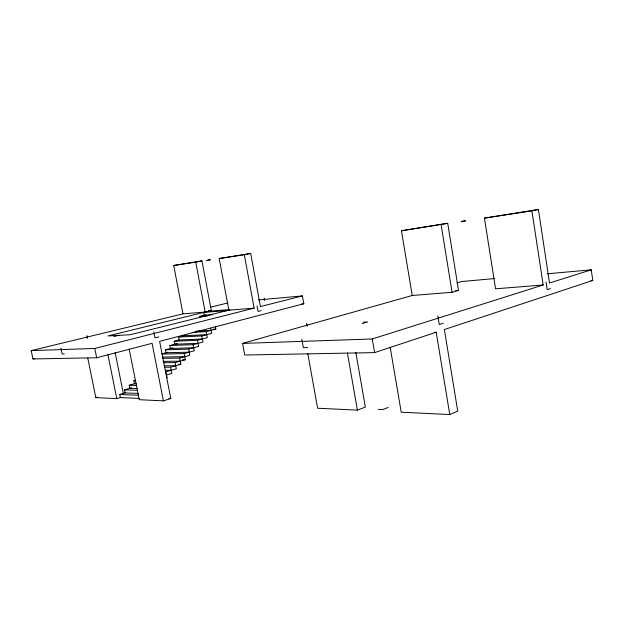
<?xml version="1.0" encoding="UTF-8"?>
<svg xmlns="http://www.w3.org/2000/svg" width="624" height="624" viewBox="0 0 624 624"><rect width="100%" height="100%" fill="white"/><g stroke="black" fill="none" stroke-linecap="round" stroke-linejoin="round"><path stroke-width="0.94" d="M390.218 347.459L401.224 412.222L449.764 414.547L457.727 411.13L444.374 329.542L592.8 280.457L591.24 269.825L547.193 273.803M388.12 407.472L382.769 409.578L378.409 409.375M307.811 353.636L317.6 408.229L357.388 410.132L365.344 407.082L355.852 352.498M412.222 295.487L401.435 230.763L447.712 223.314L458.539 290.41L452.08 292.297L412.222 295.487L242.564 343.403L244.733 355.025L374.595 352.615L436.207 332.241L449.764 414.547M443.336 323.201L439.265 324.519L437.853 315.916M550.376 288.608L547.217 289.622L546.062 282.025M242.564 343.403L372.255 338.972L543.184 284.996L531.913 210.881L538.395 209.453L549.526 283L591.24 269.825M129.16 349.027L139.246 399.703L163.394 400.858L170.797 398.549L159.619 341.351L303.81 303.748L302.414 295.932L258.32 299.918M87.781 358.137L95.823 397.628L116.774 398.627L121.251 397.293M362.138 323.591L367.692 321.945L363.363 322.171M139.136 398.416L120.37 397.558L119.753 394.493L125.096 392.917L138.286 393.416M95.823 397.628L97.586 397.114M125.096 392.917L124.488 389.86L131.547 387.793M137.35 388.534L129.792 388.307L129.191 385.265L134.449 383.737L136.352 383.783M166.538 374.907L171.756 373.394L170.547 367.185L164.814 367.201M134.449 383.737L133.848 380.71L135.587 380.203M170.547 367.185L180.866 364.244L179.673 358.082L162.373 358.355M456.916 282.859L461.581 281.541L494.481 278.569M163.628 362.723L175.126 362.614L185.359 359.728L184.174 353.59L162.014 354.081M179.673 358.082L189.821 355.243L188.643 349.128L165.461 349.791L166.039 352.747L189.228 352.186M184.174 353.59L194.243 350.797L193.073 344.705L169.837 345.509L170.407 348.457L193.658 347.755M188.643 349.128L198.635 346.39L197.473 340.314L174.174 341.266L174.743 344.198L198.05 343.356M193.073 344.705L202.987 342.014L201.833 335.962L178.48 337.054L179.049 339.979L202.41 338.988M161.881 353.878L167.684 352.295M165.461 349.791L172.856 347.794M197.473 340.314L207.308 337.678L206.162 331.64L192.122 332.381M201.833 335.962L211.591 333.372L210.592 328.115M169.837 345.509L177.177 343.551M174.174 341.266L179.049 339.979M206.162 331.64L215.842 329.098L215.42 326.851M183.004 313.841L173.706 265.481L195.718 262.127L205.187 312.062L183.004 313.841L31.2 350.618L32.947 358.948L96.681 357.77L152.1 343.309L163.394 400.858M178.48 337.054L184.915 335.369M158.753 336.921L155.002 337.888L153.824 331.882M261.167 310.612L258.04 311.415L257.033 305.916M31.2 350.618L94.793 348.449L254.147 308.139L244.304 254.717L219.196 258.547L228.852 310.167L254.147 308.139M302.414 295.932L260.426 306.556L250.676 253.43L219.196 258.547M199.805 317.905L199.532 316.462L206.037 314.847M32.947 358.948L34.819 358.48M230.092 309.855L130.213 334.729L107.975 335.923L211.333 310.557L201.942 260.879L173.706 265.481M113.919 336.562L118.895 335.338M210.865 307.086L227.924 302.952M543.184 284.996L495.557 288.811L484.442 218.111L538.395 209.453M401.435 230.763L447.712 223.314M461.136 221.738L465.598 220.787L461.284 221.442M244.304 254.717L250.676 253.43M195.718 262.127L201.942 260.879M206.154 260.582L210.397 259.732L208.057 260.091M484.442 218.111L531.913 210.881M208.424 310.791L211.333 310.557M455.692 290.644L458.539 290.41M208.268 311.306L229.125 309.621M301.907 303.896L303.81 303.748M590.881 280.613L592.8 280.457M227.292 310.557L203.642 312.445L204.188 315.307L212.706 314.668M199.532 316.462L208.026 315.83M213.018 329.254L215.842 329.098M196.006 331.172L211.021 330.369M183.316 335.79L206.731 334.659M434.281 332.319L436.207 332.241M64.249 353.941L62.127 353.995L60.895 348.052M307.687 347.529L303.365 347.646L301.837 339.167M162.591 357.053L184.766 356.655M182.465 359.767L185.359 359.728M162.958 361.358L180.266 361.163M178.94 364.26L180.866 364.244M164.221 365.765L175.726 365.711M165.415 370.282L171.155 370.289M133.848 380.71L135.743 380.741M129.191 385.265L136.742 385.46M124.488 389.86L137.662 390.304M119.753 394.493L138.512 395.265M168.854 398.463L170.797 398.549M86.954 335.642L87.508 338.341M107.921 354.666L116.774 398.627M94.793 348.449L96.681 357.77M115.167 352.778L123.552 394.594M167.146 378.019L165.929 371.795L176.327 368.8L175.126 362.614M264.17 298.069L264.631 300.581M306.634 323.287L307.133 326.063M347.396 352.966L357.388 410.132M372.255 338.972L374.595 352.615M441.121 224.718L452.08 292.297"/></g></svg>
